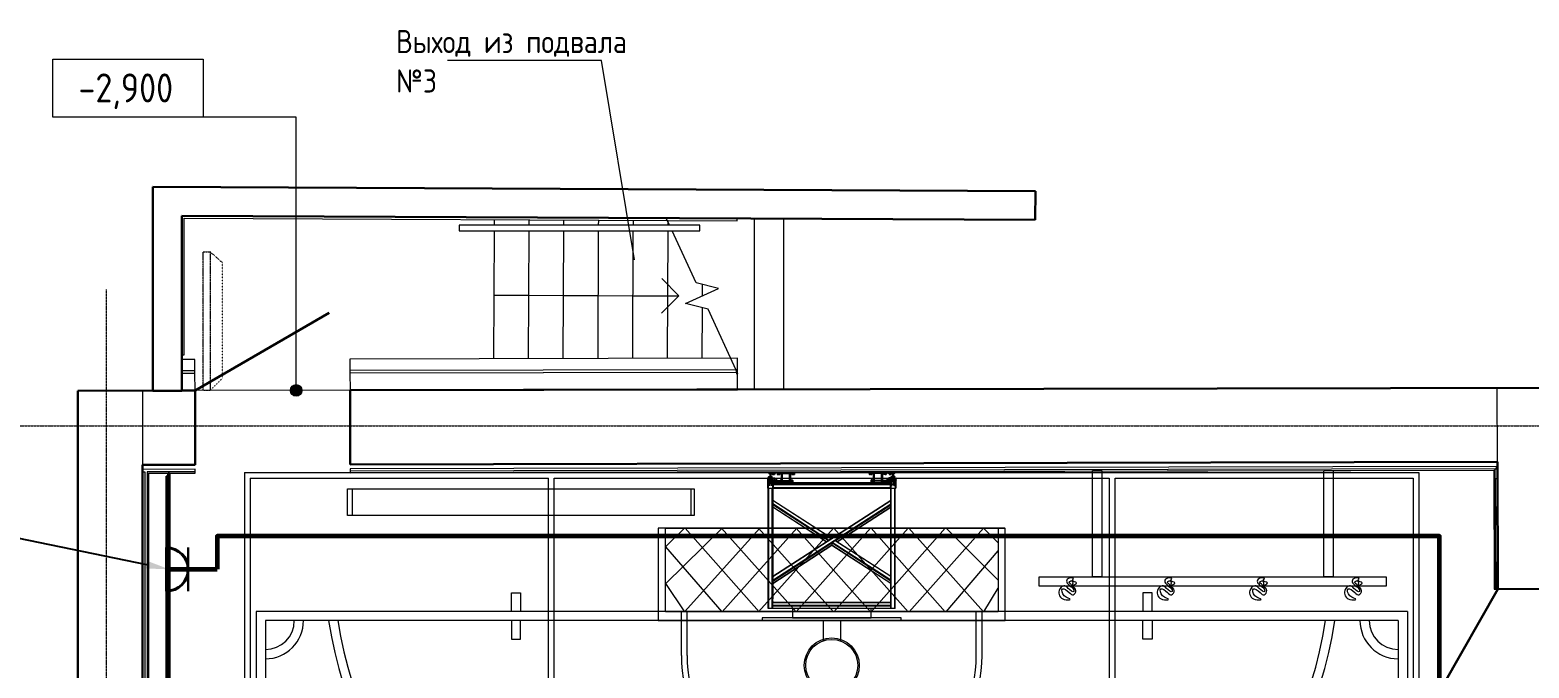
# Model space of a CAD drawing. Header units: millimetres. Extents: x -32 to 417638015, y -35 to 175284279.
# Drawn here: x 416156949 to 416169910, y 175272653 to 175278166 of the extents above; entities that cross this region are included whole.
import ezdxf
from ezdxf import colors
from ezdxf.entities.mleader import LeaderData, LeaderLine
from ezdxf.enums import TextEntityAlignment as Align
from ezdxf.math import Vec2, Vec3

# ---------------------------------------------------------------- set-up
doc = ezdxf.new("R2010")
doc.units = ezdxf.units.MM
for name, pattern in [('ADSK_Линия сетки', [25, 20, -2.5, 0, -2.5]), ('ADSK_Пунктирная_п1', [0.53, 0, -0.53]), ('ADSK_Штрихпунктирная 2 точки_ш15 п1_5 п1_5 п1_5', [19.5, 15, -1.5, 0, -1.5, 0, -1.5])]:
    doc.linetypes.add(name, pattern=pattern)
for name, color, linetype, lineweight in [('_ЭМ_гофра', 5, 'Continuous', 60), ('_ЭМ_Розетки быт', 5, 'Continuous', 30), ('_ЭМ_ТХобщее_слой', 7, 'Continuous', 30), ('Аннотация', 7, 'Continuous', 18), ('Двери', 7, 'Continuous', 9), ('Лестницы', 7, 'Continuous', 9), ('Оси', 253, 'Continuous', 9), ('Отметки', 7, 'Continuous', 9), ('Перекрытие', 7, 'Continuous', 18), ('Стены внутренние', 7, 'Continuous', 18), ('Стены несущие', 7, 'Continuous', 30), ('Стены отделка', 7, 'Continuous', 30), ('Стены перегородки', 7, 'Continuous', 30), ('Стены штриховка', 7, 'Continuous', 9), ('Стрелки вверх', 7, 'Continuous', 18), ('ТХ', 5, 'Continuous', 0), ('ШТРИХОВКА', 252, 'Continuous', 15)]:
    doc.layers.add(name, color=color, linetype=linetype, lineweight=lineweight)
doc.layers.add('_ЭМ_Надписи', color=7, linetype='Continuous')
doc.layers.add('Линии', color=7, linetype='Continuous', lineweight=9, true_color=0x00a600)
doc.styles.add('GOST Common', font='GOST_Common.ttf', dxfattribs={"width": 0.9, "height": 350})
doc.styles.add('GOST Common_1', font='GOST_Common.ttf', dxfattribs={"width": 0.9, "height": 250})
doc.styles.add('GOST Common_5', font='GOST_Common.ttf', dxfattribs={"width": 0.9, "height": 200})
doc.styles.add('ЭОМ', font='isocpeur.ttf', dxfattribs={"width": 0.85, "height": 250})

# ---------------------------------------------------------------- blocks, each defined once
blk = doc.blocks.new('План подвала')
at = {"layer": 'Отметки'}
h = blk.add_hatch(color=8, dxfattribs=at)
edge = h.paths.add_edge_path()
edge.add_arc((20247.569, 43646.418), 50, 0, 360)
at = {"layer": 'Стены внутренние'}
for points in [[(19138.365, 25807.037), (19138.365, 42906.059), (19126.365, 42906.059), (19126.365, 25807.037)], [(19151.292, 25807.037), (19151.292, 42931.915), (19139.292, 42931.915), (19139.292, 25807.037)]]:
    blk.add_hatch(color=8, dxfattribs=at).paths.add_polyline_path(points)
at = {"layer": 'Аннотация', "color": 8, "lineweight": 20}
for p, q in [((18144.063, 46008.865), (18144.063, 46508.865)), ((18144.063, 46508.865), (19444.063, 46508.865)), ((19444.063, 46508.865), (19444.063, 46008.865)), ((19444.063, 46008.865), (18144.063, 46008.865))]:
    blk.add_line(p, q, dxfattribs=at)
at = {"layer": 'Аннотация', "color": 8, "lineweight": 9}
for p, q in [((22486.352, 46496.198), (21557.335, 46496.198)), ((22886.74, 46496.198), (22486.352, 46496.198)), ((23172.523, 44773.766), (22886.74, 46496.198))]:
    blk.add_line(p, q, dxfattribs=at)
at = {"layer": 'Двери', "color": 8, "lineweight": 30}
for p, q in [((19372.905, 43644.548), (20531.943, 44317.028)), ((30639.178, 41929.127), (30166.894, 41104.841))]:
    blk.add_line(p, q, dxfattribs=at)
at = {"layer": 'Лестницы', "color": 8}
for p, q in [((21960.262, 45121.661), (21960.041, 45074.794)), ((21960.262, 45121.661), (21960.041, 45074.794)), ((22260.259, 45120.244), (22260.044, 45074.794)), ((22260.259, 45120.244), (22260.044, 45074.794)), ((22560.256, 45118.826), (22560.048, 45074.794)), ((22560.256, 45118.826), (22560.048, 45074.794)), ((22860.252, 45117.408), (22860.051, 45074.794)), ((22860.252, 45117.408), (22860.051, 45074.794)), ((23160.249, 45115.991), (23160.054, 45074.794)), ((23160.249, 45115.991), (23160.054, 45074.794)), ((23474.735, 45074.794), (23447.174, 45134.635)), ((21959.805, 45024.794), (21954.584, 43920.069)), ((21959.805, 45024.794), (21954.584, 43920.069)), ((22259.808, 45024.794), (22254.59, 43920.71)), ((22259.808, 45024.794), (22254.59, 43920.71)), ((22559.811, 45024.794), (22554.597, 43921.352)), ((22559.811, 45024.794), (22554.597, 43921.352)), ((22859.815, 45024.794), (22854.603, 43921.993)), ((22859.815, 45024.794), (22854.603, 43921.993)), ((23159.818, 45024.794), (23154.61, 43922.635)), ((23159.818, 45024.794), (23154.61, 43922.635)), ((23459.821, 45024.794), (23454.616, 43923.276)), ((23459.821, 45024.794), (23454.616, 43923.276)), ((23460.207, 45106.337), (23460.058, 45074.794)), ((23460.207, 45106.337), (23460.058, 45074.794)), ((23704.872, 44575.111), (23497.763, 45024.794)), ((23615.242, 44396.21), (23899.084, 44526.939)), ((23899.084, 44526.939), (23704.872, 44575.111)), ((23757.638, 44562.023), (23757.163, 44461.575)), ((23757.638, 44562.023), (23757.163, 44461.575)), ((23809.455, 44348.038), (23615.242, 44396.21)), ((23756.688, 44361.126), (23754.622, 43923.918)), ((23756.688, 44361.126), (23754.622, 43923.918)), ((24067.153, 43788.514), (23809.455, 44348.038)), ((24054.12, 43816.812), (24053.986, 43788.577)), ((24054.12, 43816.812), (24053.986, 43788.577)), ((24053.986, 43788.577), (24067.153, 43788.514))]:
    blk.add_line(p, q, dxfattribs=at)
at = {"layer": 'Линии', "color": 8, "lineweight": 18}
for p, q in [((23736.641, 45074.794), (21655.692, 45074.794)), ((21655.692, 45074.794), (21655.692, 45024.794)), ((21655.692, 45024.794), (23736.641, 45024.794)), ((23736.641, 45024.794), (23736.641, 45074.794))]:
    blk.add_line(p, q, dxfattribs=at)
at = {"layer": 'Линии', "color": 8, "linetype": 'ADSK_Штрихпунктирная 2 точки_ш15 п1_5 п1_5 п1_5'}
for p, q in [((19442.904, 43644.826), (19442.904, 44844.826)), ((19442.904, 44844.826), (19502.904, 44844.826)), ((19502.904, 44844.826), (19502.904, 43644.826)), ((19502.904, 43644.826), (19442.904, 43644.826))]:
    blk.add_line(p, q, dxfattribs=at)
at = {"layer": 'Линии', "color": 8, "linetype": 'ADSK_Пунктирная_п1', "ltscale": 0.5}
for p, q in [((19608.97, 44751.02), (19502.904, 44844.826)), ((19608.97, 43750.892), (19608.97, 44751.02)), ((19502.904, 43644.826), (19608.97, 43750.892))]:
    blk.add_line(p, q, dxfattribs=at)
at = {"layer": 'Оси', "color": 8, "linetype": 'ADSK_Линия сетки'}
for p, q in [((18606.461, -4056.756), (18606.461, 44517.739)), ((-9557.833, 43339.741), (56671.895, 43339.741))]:
    blk.add_line(p, q, dxfattribs=at)
at = {"layer": 'Отметки', "color": 8, "lineweight": 20}
for p, q in [((20247.569, 46008.865), (18794.063, 46008.865)), ((20247.569, 43646.418), (20247.569, 46008.865))]:
    blk.add_line(p, q, dxfattribs=at)
at = {"layer": 'Отметки', "color": 8}
blk.add_circle((20247.569, 43646.418), 50, dxfattribs=at)
at = {"layer": 'Перекрытие', "color": 8}
blk.add_line((20712.902, 43647.413), (19372.905, 43644.548), dxfattribs=at)
at = {"layer": 'Стены внутренние', "color": 8}
for p, q in [((24211.641, 43655.162), (24211.641, 45131.022)), ((24461.641, 45129.841), (24461.641, 43655.429)), ((24211.641, 43655.162), (24336.641, 43655.162))]:
    blk.add_line(p, q, dxfattribs=at)
at = {"layer": 'Стены несущие', "color": 8}
for p, q in [((19008.418, 45405.614), (19008.418, 43644.035)), ((26638.986, 45369.554), (19008.418, 45405.614)), ((26637.805, 45119.557), (26638.986, 45369.554)), ((19258.418, 43814.303), (19258.418, 45154.43)), ((19258.418, 45154.43), (26637.805, 45119.557)), ((19258.375, 43814.303), (19258.418, 43794.303)), ((19258.418, 43794.303), (19258.418, 43644.035)), ((19372.905, 43644.548), (18359.292, 43642.38)), ((18359.292, 43642.38), (18359.292, 26217.266)), ((19008.418, 43644.035), (19258.418, 43644.035)), ((19258.418, 43644.303), (19372.905, 43644.548)), ((19374.273, 43004.549), (19372.905, 43644.548)), ((31353.438, 43670.166), (20712.902, 43647.413)), ((20712.902, 43647.413), (24063.485, 43654.578)), ((20712.902, 43647.413), (20714.27, 43007.414)), ((18919.292, 43003.576), (19374.273, 43004.549)), ((18919.292, 43003.576), (18919.292, 23629.741)), ((19126.365, 42906.059), (19126.365, 24338.059)), ((19126.365, 42906.059), (19138.365, 42906.059)), ((19138.365, 42906.059), (19138.365, 24321.059)), ((19139.292, 42931.915), (19139.292, 24321.059)), ((19139.292, 42931.915), (19151.292, 42931.915)), ((19151.292, 42931.915), (19151.292, 24321.059)), ((20714.27, 43007.414), (30635.551, 43028.63)), ((30635.551, 43028.63), (30639.178, 41929.127)), ((30639.178, 41929.127), (31359.174, 41931.503))]:
    blk.add_line(p, q, dxfattribs=at)
at = {"layer": 'Стены отделка', "color": 8, "lineweight": 9}
for p, q in [((19278.418, 45154.43), (19258.418, 45154.43)), ((24060.334, 45131.737), (19278.418, 45154.335)), ((19278.418, 45134.335), (24060.239, 45111.738)), ((19278.418, 43953.546), (19278.418, 45134.335)), ((24060.239, 45111.738), (24060.334, 45131.737)), ((19258.418, 43953.546), (19278.418, 43953.546)), ((19372.541, 43814.547), (19258.375, 43814.303)), ((19372.584, 43794.547), (19372.541, 43814.547)), ((24053.909, 43824.558), (20712.538, 43817.413)), ((20712.538, 43817.413), (20712.581, 43797.413)), ((24053.952, 43804.558), (24053.909, 43824.558)), ((19372.905, 43644.548), (19372.584, 43794.547)), ((20712.581, 43797.413), (20712.902, 43647.413)), ((24063.164, 43804.577), (24053.952, 43804.558)), ((24063.485, 43654.578), (24063.164, 43804.577)), ((19374.359, 42964.549), (18919.292, 42963.576)), ((18919.292, 42943.576), (18939.292, 42943.619)), ((18939.292, 42943.619), (18939.292, 23629.741)), ((18959.292, 42943.661), (18959.292, 23629.741)), ((18971.292, 42931.687), (19374.427, 42932.549)), ((18971.292, 42931.687), (18971.292, 23629.741)), ((19374.401, 42944.549), (19374.359, 42964.549)), ((19374.427, 42932.549), (19374.401, 42944.549)), ((30625.76, 42988.608), (20714.356, 42967.414)), ((20714.356, 42967.414), (20714.398, 42947.414)), ((20714.398, 42947.414), (20714.424, 42935.414)), ((20714.424, 42935.414), (30603.788, 42956.561)), ((30603.788, 42956.561), (30607.178, 41929.022)), ((30615.749, 42968.587), (30625.803, 42968.608)), ((30616.031, 42882.944), (30615.749, 42968.587)), ((30625.803, 42968.608), (30625.76, 42988.608)), ((30636.031, 42883.01), (30616.031, 42882.944)), ((30639.178, 41929.127), (30636.031, 42883.01)), ((30607.178, 41929.022), (30639.178, 41929.127))]:
    blk.add_line(p, q, dxfattribs=at)
at = {"layer": 'Стены перегородки', "color": 8, "lineweight": 18}
for p, q in [((19372.327, 43914.547), (19258.161, 43914.303)), ((19258.161, 43914.303), (19258.418, 43794.303)), ((19372.584, 43794.547), (19372.327, 43914.547)), ((24062.915, 43924.577), (20712.324, 43917.412)), ((20712.324, 43917.412), (20712.581, 43797.413)), ((24063.171, 43804.577), (24062.915, 43924.577)), ((19258.418, 43794.303), (19372.584, 43794.547)), ((20712.581, 43797.413), (24063.171, 43804.577))]:
    blk.add_line(p, q, dxfattribs=at)
at = {"layer": 'Стены штриховка', "color": 8}
for p, q in [((19258.418, 43794.303), (19372.584, 43794.547)), ((20712.581, 43797.413), (24053.952, 43804.558)), ((18919.292, 43643.578), (18919.292, 43003.576)), ((30635.551, 43028.63), (30633.44, 43668.627)), ((19374.401, 42944.549), (18959.292, 42943.661)), ((18969.292, 42933.683), (19374.423, 42934.549)), ((18969.292, 23629.741), (18969.292, 42933.683)), ((30615.749, 42968.587), (20714.398, 42947.414)), ((20714.42, 42937.414), (30605.782, 42958.566)), ((30605.782, 42958.566), (30609.178, 41929.028)), ((30616.031, 42882.944), (30619.178, 41929.061))]:
    blk.add_line(p, q, dxfattribs=at)
at = {"layer": 'Стрелки вверх', "color": 8}
for p, q in [((23557.165, 44462.52), (23407.876, 44613.227)), ((21957.183, 44470.081), (22257.18, 44468.663)), ((22257.18, 44468.663), (22557.177, 44467.245)), ((22557.177, 44467.245), (22857.173, 44465.828)), ((22857.173, 44465.828), (23157.17, 44464.41)), ((23157.17, 44464.41), (23457.167, 44462.992)), ((23557.165, 44462.52), (23406.458, 44313.23)), ((23457.167, 44462.992), (23557.165, 44462.52))]:
    blk.add_line(p, q, dxfattribs=at)
at = {"layer": 'Аннотация', "color": 8, "lineweight": 9, "insert": (21111.471, 46761.132), "char_height": 200, "width": 2000.7, "attachment_point": 1, "line_spacing_factor": 1.022766, "style": 'GOST Common_5'}
blk.add_mtext('\\pxt1.8,3.6,5.4,7.2,9,10.8,12.6,14.4,16.2,18,19.8,21.6,23.4,25.2,27,28.8,30.6,32.4,34.2,36,37.8,39.6,41.4,43.2,45,46.8,48.6,50.4,52.2,54,55.8,57.6;{Выход из подвала №3}', dxfattribs=at)
at = {"layer": 'Отметки', "color": 8, "lineweight": 20, "insert": (18365.387, 46385.572), "char_height": 250, "width": 1028.82257, "attachment_point": 1, "line_spacing_factor": 1.022761, "style": 'GOST Common_1'}
blk.add_mtext('-2,900', dxfattribs=at)
blk = doc.blocks.new('*U741')
at = {"color": 0, "lineweight": 40}
for p, q in [((0, 250), (0, -250)), ((250, 0), (500, 0))]:
    blk.add_line(p, q, dxfattribs=at)
at = {"color": 0}
for p, q in [((250, 250), (250, -250)), ((0, 0), (250, 0))]:
    blk.add_line(p, q, dxfattribs=at)
at = {"color": 0, "lineweight": 40}
blk.add_arc((0, 0), 250, 270, 90, dxfattribs=at)
at = {"color": 7, "linetype": 'ByBlock', "style": 'GOST Common', "width": 0.9}
blk.add_attdef('ГРУППА', text='', height=350, dxfattribs=at).set_placement((-541, 786), align=Align.RIGHT)
at = {"color": 7, "style": 'GOST Common', "width": 0.9}
for tag, p in [('ВЫСОТА', (-1722, 324)), ('КОЛВО', (478, -986))]:
    blk.add_attdef(tag, p, '', height=350, dxfattribs=at)
blk = doc.blocks.new('_ЭМ_ТХ2_подвал')
at = {"color": 8, "lineweight": 5}
for p, q in [((25745, 42647), (25745, 31554)), ((25745, 42647), (35900, 42647)), ((35900, 42647), (35900, 34327)), ((25795, 42597), (25795, 36620)), ((25795, 42597), (28372, 42597)), ((28372, 36797), (28372, 42597)), ((28422, 42597), (33222, 42597)), ((28422, 36847), (28422, 42597)), ((33222, 42597), (33222, 36847)), ((33272, 42597), (35850, 42597)), ((33272, 36797), (33272, 42597)), ((35850, 42597), (35850, 36620)), ((28052, 41447), (28052, 41607)), ((28052, 41607), (28132, 41607)), ((28132, 41607), (28132, 41447)), ((33592, 41607), (33512, 41607)), ((33512, 41607), (33512, 41447)), ((33592, 41447), (33592, 41607)), ((25845, 41447), (25845, 21610)), ((35800, 41447), (25845, 41447)), ((25925, 41367), (25925, 31569)), ((35720, 41367), (25925, 41367)), ((28052, 41367), (28052, 41207)), ((28132, 41207), (28132, 41367)), ((29572, 41447), (29522, 41447)), ((29522, 41067), (29522, 41447)), ((29572, 41067), (29572, 41447)), ((32122, 41447), (32072, 41447)), ((32072, 41067), (32072, 41447)), ((32122, 41067), (32122, 41447)), ((33512, 41207), (33512, 41367)), ((33592, 41367), (33592, 41207)), ((35720, 41367), (35720, 31569)), ((35800, 41447), (35800, 21610)), ((28052, 41207), (28132, 41207)), ((33592, 41207), (33512, 41207))]:
    blk.add_line(p, q, dxfattribs=at)
for centre, radius, start, end in [((25925, 41367), 250, 270, 0), ((25925, 41367), 330, 270, 0), ((30042, 41904), 3610, 188.5461, 258.4158), ((30041, 41902), 3530, 188.7157, 258.1608), ((31602, 41904), 3610, 281.5842, 351.4539), ((31603, 41902), 3530, 281.8392, 351.2843), ((35720, 41367), 330, 180, 270), ((35720, 41367), 250, 180, 270), ((30822, 41067), 1300, 180, 0), ((30822, 41067), 1250, 180, 0)]:
    blk.add_arc(centre, radius, start, end, dxfattribs=at)
at = {"layer": 'ТХ', "color": 8, "linetype": 'Continuous', "lineweight": 15}
for p, q in [((30277, 42637), (30277, 42647)), ((31367, 42647), (30277, 42647)), ((30337, 42637), (30337, 42647)), ((30350, 42637), (30350, 42647)), ((30500, 42637), (30500, 42647)), ((31145, 42637), (31145, 42647)), ((31295, 42637), (31295, 42647)), ((31307, 42637), (31307, 42647)), ((31367, 42637), (31367, 42647)), ((30276, 42599), (30267, 42599)), ((30276, 42599), (30267, 42599)), ((30276, 42587), (30267, 42587)), ((30276, 42575), (30267, 42575)), ((30267, 42569), (30267, 42512)), ((30276, 42572), (30273, 42572)), ((30273, 42572), (30273, 42512)), ((30276, 42613), (30286, 42613)), ((30276, 42613), (30276, 42611)), ((30276, 42611), (30286, 42611)), ((30276, 42592), (30276, 42611)), ((30276, 42592), (30286, 42592)), ((30276, 42592), (30276, 42590)), ((30276, 42590), (30286, 42590)), ((30276, 42548), (30276, 42590)), ((30286, 42548), (30276, 42548)), ((30276, 42548), (30276, 42541)), ((30276, 42541), (30286, 42541)), ((30276, 42534), (30276, 42541)), ((30286, 42534), (30276, 42534)), ((30277, 42637), (30337, 42637)), ((30286, 42611), (30286, 42613)), ((30286, 42592), (30286, 42611)), ((30286, 42595), (30287, 42595)), ((30286, 42590), (30286, 42592)), ((30286, 42548), (30286, 42590)), ((30287, 42579), (30286, 42579)), ((30286, 42577), (30287, 42577)), ((30286, 42573), (30287, 42573)), ((30298, 42572), (30286, 42572)), ((30286, 42541), (30286, 42548)), ((30286, 42534), (30286, 42541)), ((30287, 42637), (30287, 42572)), ((30297, 42637), (30297, 42572)), ((30297, 42595), (30298, 42595)), ((30298, 42579), (30297, 42579)), ((30297, 42577), (30298, 42577)), ((30297, 42573), (30298, 42573)), ((30298, 42613), (30308, 42613)), ((30298, 42613), (30298, 42611)), ((30298, 42611), (30308, 42611)), ((30298, 42592), (30298, 42611)), ((30298, 42592), (30308, 42592)), ((30298, 42592), (30298, 42590)), ((30298, 42590), (30308, 42590)), ((30298, 42548), (30298, 42590)), ((30308, 42548), (30298, 42548)), ((30298, 42548), (30298, 42541)), ((30298, 42541), (30308, 42541)), ((30298, 42534), (30298, 42541)), ((30308, 42534), (30298, 42534)), ((30308, 42637), (30308, 42631)), ((30308, 42637), (30308, 42631)), ((30308, 42630), (30312, 42630)), ((30308, 42611), (30308, 42613)), ((30308, 42592), (30308, 42611)), ((30308, 42602), (30311, 42602)), ((30308, 42590), (30308, 42592)), ((30308, 42548), (30308, 42590)), ((30311, 42572), (30308, 42572)), ((30308, 42541), (30308, 42548)), ((30308, 42534), (30308, 42541)), ((30311, 42593), (30311, 42602)), ((30311, 42572), (30311, 42593)), ((30316, 42575), (30311, 42575)), ((30311, 42573), (30377, 42573)), ((30311, 42572), (30311, 42512)), ((30322, 42630), (30312, 42630)), ((30316, 42599), (30317, 42601)), ((30316, 42600), (30316, 42599)), ((30316, 42575), (30316, 42599)), ((30317, 42573), (30316, 42576)), ((30317, 42637), (30317, 42631)), ((30317, 42601), (30329, 42601)), ((30317, 42594), (30329, 42594)), ((30317, 42580), (30329, 42580)), ((30317, 42573), (30329, 42573)), ((30317, 42569), (30317, 42512)), ((30317, 42561), (30385, 42561)), ((30317, 42557), (30385, 42557)), ((30317, 42547), (31327, 42547)), ((30317, 42543), (31327, 42543)), ((30317, 42542), (31327, 42542)), ((30317, 42517), (31327, 42517)), ((30327, 42630), (30322, 42630)), ((30327, 42637), (30327, 42631)), ((30329, 42601), (30331, 42599)), ((30331, 42576), (30329, 42573)), ((30331, 42599), (30331, 42576)), ((30331, 42595), (30346, 42595)), ((30346, 42579), (30331, 42579)), ((30331, 42577), (30377, 42577)), ((30346, 42595), (30346, 42579)), ((30350, 42637), (30500, 42637)), ((30351, 42637), (30351, 42631)), ((30352, 42630), (30351, 42631)), ((30354, 42630), (30352, 42630)), ((30362, 42630), (30354, 42630)), ((30356, 42637), (30356, 42631)), ((30362, 42630), (30370, 42630)), ((30367, 42637), (30367, 42631)), ((30371, 42630), (30370, 42630)), ((30373, 42631), (30371, 42630)), ((30373, 42637), (30373, 42631)), ((30377, 42582), (30377, 42577)), ((30377, 42567), (30377, 42577)), ((30377, 42563), (30377, 42567)), ((30385, 42582), (30378, 42582)), ((30385, 42572), (30378, 42572)), ((30385, 42563), (30378, 42563)), ((30385, 42637), (30385, 42557)), ((30385, 42557), (30395, 42557)), ((30395, 42637), (30395, 42557)), ((30395, 42578), (30455, 42578)), ((30455, 42566), (30395, 42566)), ((30395, 42561), (30455, 42561)), ((30395, 42557), (30455, 42557)), ((30455, 42637), (30455, 42557)), ((30455, 42557), (30465, 42557)), ((30465, 42637), (30465, 42557)), ((30465, 42584), (30467, 42584)), ((30467, 42560), (30465, 42560)), ((30465, 42557), (31327, 42557)), ((30467, 42577), (30467, 42584)), ((30467, 42560), (30467, 42577)), ((30471, 42563), (30467, 42563)), ((30467, 42561), (31327, 42561)), ((30471, 42581), (30472, 42583)), ((30471, 42582), (30471, 42581)), ((30471, 42563), (30471, 42581)), ((30472, 42561), (30471, 42563)), ((30472, 42583), (30480, 42583)), ((30472, 42578), (30480, 42578)), ((30472, 42567), (30480, 42567)), ((30472, 42561), (30480, 42561)), ((30477, 42637), (30477, 42631)), ((30478, 42630), (30477, 42631)), ((30480, 42630), (30478, 42630)), ((30488, 42630), (30480, 42630)), ((30480, 42583), (30482, 42581)), ((30482, 42563), (30480, 42561)), ((30482, 42637), (30482, 42631)), ((30482, 42581), (30482, 42563)), ((30482, 42578), (30485, 42578)), ((30485, 42566), (30482, 42566)), ((30485, 42578), (30485, 42566)), ((30488, 42630), (30496, 42630)), ((30493, 42637), (30493, 42631)), ((30497, 42630), (30496, 42630)), ((30499, 42631), (30497, 42630)), ((30499, 42637), (30499, 42631)), ((31295, 42637), (31145, 42637)), ((31146, 42637), (31146, 42631)), ((31146, 42631), (31147, 42630)), ((31147, 42630), (31148, 42630)), ((31157, 42630), (31148, 42630)), ((31151, 42637), (31151, 42631)), ((31157, 42630), (31165, 42630)), ((31163, 42578), (31160, 42578)), ((31160, 42578), (31160, 42566)), ((31160, 42566), (31163, 42566)), ((31162, 42637), (31162, 42631)), ((31164, 42583), (31163, 42581)), ((31163, 42581), (31163, 42563)), ((31163, 42563), (31164, 42561)), ((31173, 42583), (31164, 42583)), ((31173, 42578), (31164, 42578)), ((31173, 42567), (31164, 42567)), ((31173, 42561), (31164, 42561)), ((31165, 42630), (31166, 42630)), ((31166, 42630), (31168, 42631)), ((31168, 42637), (31168, 42631)), ((31174, 42581), (31173, 42583)), ((31173, 42561), (31174, 42563)), ((31174, 42582), (31174, 42581)), ((31174, 42563), (31174, 42581)), ((31174, 42563), (31177, 42563)), ((31180, 42584), (31177, 42584)), ((31177, 42577), (31177, 42584)), ((31177, 42560), (31177, 42577)), ((31177, 42560), (31180, 42560)), ((31180, 42637), (31180, 42557)), ((31190, 42557), (31180, 42557)), ((31190, 42637), (31190, 42557)), ((31250, 42578), (31190, 42578)), ((31190, 42566), (31250, 42566)), ((31250, 42561), (31190, 42561)), ((31250, 42557), (31190, 42557)), ((31250, 42637), (31250, 42557)), ((31260, 42557), (31250, 42557)), ((31260, 42637), (31260, 42557)), ((31260, 42582), (31266, 42582)), ((31260, 42572), (31266, 42572)), ((31260, 42563), (31266, 42563)), ((31327, 42561), (31260, 42561)), ((31327, 42557), (31260, 42557)), ((31267, 42582), (31267, 42577)), ((31314, 42577), (31267, 42577)), ((31267, 42567), (31267, 42577)), ((31333, 42573), (31267, 42573)), ((31267, 42563), (31267, 42567)), ((31272, 42637), (31272, 42631)), ((31272, 42631), (31273, 42630)), ((31273, 42630), (31274, 42630)), ((31283, 42630), (31274, 42630)), ((31277, 42637), (31277, 42631)), ((31283, 42630), (31291, 42630)), ((31288, 42637), (31288, 42631)), ((31291, 42630), (31292, 42630)), ((31292, 42630), (31294, 42631)), ((31294, 42637), (31294, 42631)), ((31314, 42595), (31298, 42595)), ((31298, 42595), (31298, 42579)), ((31298, 42579), (31314, 42579)), ((31367, 42637), (31307, 42637)), ((31315, 42601), (31314, 42599)), ((31314, 42599), (31314, 42576)), ((31314, 42576), (31315, 42573)), ((31327, 42601), (31315, 42601)), ((31327, 42594), (31315, 42594)), ((31327, 42580), (31315, 42580)), ((31327, 42573), (31315, 42573)), ((31318, 42637), (31318, 42631)), ((31318, 42630), (31322, 42630)), ((31322, 42630), (31332, 42630)), ((31327, 42637), (31327, 42631)), ((31329, 42599), (31327, 42601)), ((31327, 42573), (31329, 42576)), ((31327, 42569), (31327, 42512)), ((31329, 42600), (31329, 42599)), ((31329, 42575), (31329, 42599)), ((31329, 42575), (31333, 42575)), ((31337, 42630), (31332, 42630)), ((31336, 42602), (31333, 42602)), ((31333, 42593), (31333, 42602)), ((31333, 42572), (31333, 42593)), ((31333, 42572), (31336, 42572)), ((31333, 42572), (31333, 42512)), ((31346, 42613), (31336, 42613)), ((31336, 42611), (31336, 42613)), ((31346, 42611), (31336, 42611)), ((31336, 42592), (31336, 42611)), ((31346, 42592), (31336, 42592)), ((31336, 42590), (31336, 42592)), ((31346, 42590), (31336, 42590)), ((31336, 42548), (31336, 42590)), ((31336, 42548), (31346, 42548)), ((31336, 42541), (31336, 42548)), ((31346, 42541), (31336, 42541)), ((31336, 42534), (31336, 42541)), ((31336, 42534), (31346, 42534)), ((31337, 42637), (31337, 42631)), ((31337, 42637), (31337, 42631)), ((31346, 42613), (31346, 42611)), ((31346, 42592), (31346, 42611)), ((31347, 42595), (31346, 42595)), ((31346, 42592), (31346, 42590)), ((31346, 42548), (31346, 42590)), ((31346, 42579), (31347, 42579)), ((31347, 42577), (31346, 42577)), ((31347, 42573), (31346, 42573)), ((31346, 42572), (31358, 42572)), ((31346, 42548), (31346, 42541)), ((31346, 42534), (31346, 42541)), ((31347, 42637), (31347, 42572)), ((31357, 42637), (31357, 42572)), ((31358, 42595), (31357, 42595)), ((31357, 42579), (31358, 42579)), ((31358, 42577), (31357, 42577)), ((31358, 42573), (31357, 42573)), ((31368, 42613), (31358, 42613)), ((31358, 42611), (31358, 42613)), ((31368, 42611), (31358, 42611)), ((31358, 42592), (31358, 42611)), ((31368, 42592), (31358, 42592)), ((31358, 42590), (31358, 42592)), ((31368, 42590), (31358, 42590)), ((31358, 42548), (31358, 42590)), ((31358, 42548), (31368, 42548)), ((31358, 42541), (31358, 42548)), ((31368, 42541), (31358, 42541)), ((31358, 42534), (31358, 42541)), ((31358, 42534), (31368, 42534)), ((31368, 42613), (31368, 42611)), ((31368, 42592), (31368, 42611)), ((31368, 42599), (31377, 42599)), ((31368, 42599), (31377, 42599)), ((31368, 42592), (31368, 42590)), ((31368, 42548), (31368, 42590)), ((31368, 42587), (31377, 42587)), ((31368, 42575), (31377, 42575)), ((31368, 42572), (31371, 42572)), ((31368, 42548), (31368, 42541)), ((31368, 42534), (31368, 42541)), ((31371, 42572), (31371, 42512)), ((31377, 42569), (31377, 42512)), ((30267, 42512), (31377, 42512)), ((30272, 41472), (30272, 42512)), ((30277, 41472), (30277, 42512)), ((30307, 41472), (30307, 42512)), ((30312, 42512), (30312, 41554)), ((30312, 41676), (30312, 42512)), ((30312, 42408), (30822, 42079)), ((30312, 41750), (31332, 42408)), ((30818, 42079), (30312, 42405)), ((30312, 41747), (31332, 42405)), ((31332, 41676), (31332, 42512)), ((31337, 41472), (31337, 42512)), ((31367, 41472), (31367, 42512)), ((31372, 41472), (31372, 42512)), ((30795, 42063), (30312, 42375)), ((30312, 41717), (31332, 42375)), ((30790, 42058), (30312, 42367)), ((30776, 42049), (30312, 42348)), ((30775, 42048), (30312, 42347)), ((30854, 42058), (31332, 42367)), ((30869, 42049), (31332, 42348)), ((31332, 42347), (30870, 42048)), ((30312, 41708), (30822, 42038)), ((30312, 41689), (30822, 42019)), ((30822, 42018), (30312, 41688)), ((30795, 42063), (30818, 42079)), ((30795, 42062), (30818, 42077)), ((30802, 42066), (30802, 42066)), ((30804, 42067), (30804, 42067)), ((30819, 42077), (30819, 42077)), ((31332, 41708), (30822, 42038)), ((30822, 42038), (30822, 42019)), ((31332, 41689), (30822, 42019)), ((31332, 41688), (30823, 42017)), ((30826, 42043), (30849, 42058)), ((31332, 41717), (30826, 42043)), ((31332, 41747), (30849, 42058)), ((30853, 42059), (31332, 41750)), ((30312, 41676), (30312, 41673)), ((30312, 41643), (30312, 41673)), ((30312, 41556), (30312, 41643)), ((30312, 41643), (30312, 41635)), ((31332, 41673), (31332, 41676)), ((31332, 41643), (31332, 41673)), ((31332, 41556), (31332, 41643)), ((31332, 41635), (31332, 41643)), ((30312, 41531), (30312, 41554)), ((30312, 41531), (30312, 41524)), ((30312, 41524), (31332, 41524)), ((30312, 41472), (30312, 41524)), ((30312, 41524), (30312, 41523)), ((31332, 41523), (30312, 41523)), ((30312, 41499), (30312, 41523)), ((31332, 41499), (30312, 41499)), ((30312, 41499), (30312, 41492)), ((30312, 41472), (30312, 41492)), ((31332, 41492), (30312, 41492)), ((31332, 41554), (31332, 41556)), ((31332, 41531), (31332, 41554)), ((31332, 41524), (31332, 41531)), ((31332, 41472), (31332, 41524)), ((31332, 41523), (31332, 41524)), ((31332, 41499), (31332, 41523)), ((31332, 41492), (31332, 41499)), ((31332, 41472), (31332, 41492)), ((31372, 41472), (30272, 41472)), ((31332, 41473), (30312, 41473))]:
    blk.add_line(p, q, dxfattribs=at)
at = {"layer": 'ТХ', "color": 8, "lineweight": 20}
for p, q in [((30222, 41392), (30222, 41367)), ((31422, 41392), (30222, 41392)), ((30222, 41367), (31422, 41367)), ((30482, 41472), (30482, 41392)), ((31162, 41472), (30482, 41472)), ((30482, 41392), (31162, 41392)), ((30747, 41367), (30897, 41367)), ((30747, 41367), (30747, 41192)), ((30897, 41367), (30897, 41192)), ((31162, 41392), (31162, 41472)), ((31422, 41367), (31422, 41392))]:
    blk.add_line(p, q, dxfattribs=at)
at = {"layer": 'ТХ', "color": 8}
for points in [[(33157, 42664), (33157, 41744), (33077, 41744), (33077, 42664)], [(33157, 42664), (33157, 41744), (33077, 41744), (33077, 42664)], [(35157, 42664), (35157, 41744), (35077, 41744), (35077, 42664)], [(35617, 41744), (35617, 41664), (32617, 41664), (32617, 41744)]]:
    blk.add_lwpolyline(points, close=True, dxfattribs=at)
at = {"layer": 'ТХ', "color": 8, "linetype": 'Continuous', "lineweight": 15, "flags": 128}
for points in [[(30273, 42572), (30272, 42572), (30271, 42572), (30270, 42572), (30269, 42571), (30268, 42571), (30268, 42570), (30267, 42569), (30267, 42569)], [(30317, 42569), (30317, 42569), (30317, 42570), (30316, 42571), (30315, 42571), (30315, 42572), (30314, 42572), (30312, 42572), (30311, 42572)], [(31327, 42569), (31327, 42569), (31328, 42570), (31328, 42571), (31329, 42571), (31330, 42572), (31331, 42572), (31332, 42572), (31333, 42572)], [(31371, 42572), (31372, 42572), (31374, 42572), (31375, 42572), (31375, 42571), (31376, 42571), (31377, 42570), (31377, 42569), (31377, 42569)]]:
    blk.add_lwpolyline(points, dxfattribs=at)
at = {"layer": 'ТХ', "color": 8, "linetype": 'Continuous', "lineweight": 5, "ltscale": 100}
for points in [[(26634, 42275), (26634, 42505)], [(26634, 42505), (29634, 42505)], [(26679, 42275), (26679, 42505)], [(26679, 42505), (29603, 42505)], [(29603, 42505), (29603, 42275)], [(29634, 42505), (29634, 42275)], [(29634, 42275), (26634, 42275)], [(29603, 42275), (26679, 42275)]]:
    blk.add_lwpolyline(points, dxfattribs=at)
at = {"layer": 'ТХ', "color": 8}
for points in [[(32318, 42166), (29322, 42166)], [(29322, 42166), (29322, 41367)], [(29322, 42166), (29322, 41367)], [(29386, 41444), (29386, 42166)], [(29386, 42166), (32262, 42166)], [(29386, 41444), (29386, 42166)], [(29386, 42166), (32262, 42166)], [(29386, 41685), (29875, 42166)], [(29386, 41685), (29875, 42166)], [(29386, 42006), (29549, 42166)], [(29386, 42006), (29549, 42166)], [(29548, 41444), (30200, 42166)], [(29548, 41444), (30200, 42166)], [(29554, 42166), (30196, 41444)], [(29554, 42166), (30196, 41444)], [(29869, 42166), (30516, 41444)], [(29875, 41444), (30521, 42166)], [(29875, 41444), (30521, 42166)], [(30164, 42166), (32323, 42166)], [(30164, 42166), (32323, 42166)], [(30190, 41444), (30837, 42166)], [(30190, 42166), (30837, 41444)], [(30190, 41444), (30837, 42166)], [(30190, 42166), (30837, 41444)], [(30516, 41444), (31158, 42166)], [(30516, 42166), (31158, 41444)], [(30516, 41444), (31158, 42166)], [(30516, 42166), (31158, 41444)], [(30841, 41444), (31483, 42166)], [(30841, 42166), (31483, 41444)], [(30841, 41444), (31483, 42166)], [(30841, 42166), (31483, 41444)], [(31162, 41444), (31804, 42166)], [(31162, 42166), (31804, 41444)], [(31162, 41444), (31804, 42166)], [(31162, 42166), (31804, 41444)], [(31488, 42166), (32134, 41444)], [(31488, 42166), (32134, 41444)], [(31492, 41444), (32134, 42166)], [(31492, 41444), (32134, 42166)], [(31813, 42166), (32262, 41717)], [(31813, 42166), (32262, 41717)], [(32134, 42166), (32262, 42038)], [(32134, 42166), (32262, 42038)], [(32262, 42166), (32262, 41444)], [(32262, 42166), (32262, 41444)], [(32323, 41367), (32323, 42166)], [(32323, 41367), (32323, 42166)], [(29386, 42006), (29871, 41444)], [(31813, 41444), (32262, 41970)], [(31813, 41444), (32262, 41970)], [(29386, 41687), (29549, 41444)], [(32138, 41444), (32262, 41648)], [(32138, 41444), (32262, 41648)], [(29322, 41367), (32323, 41367)], [(29322, 41367), (32323, 41367)], [(32262, 41444), (29386, 41444)], [(32262, 41444), (29386, 41444)]]:
    blk.add_lwpolyline(points, dxfattribs=at)
at = {"layer": 'ТХ', "color": 8, "lineweight": 20}
for radius in [238, 225]:
    blk.add_circle((30822, 40980), radius, dxfattribs=at)
at = {"layer": 'ТХ', "color": 8, "linetype": 'Continuous', "lineweight": 15, "extrusion": (0, 0, -1)}
for centre, major_axis, ratio, start_param, end_param in [((30307, 42587), (-34.8, 0), 0.36397, 1.703684, 1.835861), ((30316, 42587), (-34.8, 0), 0.36397, 1.437909, 1.567775), ((30464, 42572), (-26.4, 0), 0.36397, 1.707011, 1.842622), ((30471, 42572), (-26.4, 0), 0.36397, 1.434582, 1.5677), ((30795, 42060), (-3.45, -3.7), 0.485061, 0.77518, 2.05069), ((30795, 42060), (-1.38, -1.48), 0.485061, 1.294614, 2.05069), ((30818, 42075), (-3.45, -3.7), 0.485061, 2.05069, 3.326201), ((30818, 42075), (-1.38, -1.48), 0.485061, 2.05069, 2.806767), ((30826, 42040), (-3.45, -3.7), 0.485061, 0.479894, 2.05069), ((30826, 42021), (-3.45, -3.7), 0.485061, 6.196696, 6.763079), ((30849, 42055), (-3.45, -3.7), 0.485061, 2.05069, 3.055103)]:
    blk.add_ellipse(centre, major_axis=major_axis, ratio=ratio, start_param=start_param, end_param=end_param, dxfattribs=at)
at = {"layer": 'ТХ', "color": 8, "linetype": 'Continuous', "lineweight": 15}
for centre, major_axis, start_param, end_param in [((31181, 42572), (26.4, 0), 1.707011, 1.842622), ((31174, 42572), (26.4, 0), 1.434582, 1.5677), ((31338, 42587), (34.8, 0), 1.703684, 1.835861), ((31329, 42587), (34.8, 0), 1.437909, 1.567775)]:
    blk.add_ellipse(centre, major_axis=major_axis, ratio=0.36397, start_param=start_param, end_param=end_param, dxfattribs=at)
for points, knots in [([(30267, 42599), (30267, 42598), (30266, 42596), (30266, 42594), (30266, 42593)], [0, 0, 0, 0, 0.495458, 1, 1, 1, 1]), ([(30266, 42599), (30266, 42599), (30266, 42599), (30267, 42599), (30267, 42599)], [0, 0, 0, 0, 0.232367, 1, 1, 1, 1]), ([(30267, 42599), (30267, 42599), (30267, 42599), (30266, 42599), (30266, 42599), (30266, 42599)], [0, 0, 0, 0, 0.211364, 0.60308, 1, 1, 1, 1]), ([(30266, 42593), (30266, 42593), (30266, 42592), (30266, 42590), (30267, 42588), (30267, 42587)], [0, 0, 0, 0, 0.070099, 0.530789, 1, 1, 1, 1]), ([(30267, 42587), (30267, 42586), (30266, 42584), (30266, 42582), (30266, 42581)], [0, 0, 0, 0, 0.495458, 1, 1, 1, 1]), ([(30266, 42581), (30266, 42581), (30266, 42580), (30266, 42578), (30267, 42576), (30267, 42575)], [0, 0, 0, 0, 0.070099, 0.530789, 1, 1, 1, 1]), ([(30267, 42575), (30267, 42575), (30266, 42575), (30266, 42575), (30266, 42575)], [0, 0, 0, 0, 0.767633, 1, 1, 1, 1]), ([(30308, 42631), (30308, 42630), (30310, 42630), (30312, 42630), (30312, 42630)], [0, 0, 0, 0, 0.495458, 1, 1, 1, 1]), ([(30308, 42630), (30308, 42630), (30308, 42630), (30308, 42630), (30308, 42631)], [0, 0, 0, 0, 0.222888, 1, 1, 1, 1]), ([(30308, 42631), (30308, 42630), (30308, 42630), (30308, 42630), (30308, 42630)], [0, 0, 0, 0, 0.199576, 1, 1, 1, 1]), ([(30312, 42630), (30313, 42630), (30313, 42630), (30315, 42630), (30316, 42630), (30317, 42631)], [0, 0, 0, 0, 0.070092, 0.530785, 1, 1, 1, 1]), ([(30317, 42594), (30317, 42595), (30316, 42596), (30316, 42598), (30316, 42599), (30317, 42600), (30317, 42601)], [0, 0, 0, 0, 0.264607, 0.534953, 0.765346, 1, 1, 1, 1]), ([(30317, 42580), (30317, 42582), (30316, 42585), (30316, 42589), (30317, 42592), (30317, 42594), (30317, 42594)], [0, 0, 0, 0, 0.375278, 0.62599, 0.883474, 1, 1, 1, 1]), ([(30317, 42573), (30317, 42574), (30316, 42575), (30316, 42577), (30316, 42579), (30317, 42580), (30317, 42580)], [0, 0, 0, 0, 0.264607, 0.534953, 0.765346, 1, 1, 1, 1]), ([(30317, 42631), (30318, 42630), (30320, 42630), (30321, 42630), (30322, 42630)], [0, 0, 0, 0, 0.495458, 1, 1, 1, 1]), ([(30322, 42630), (30322, 42630), (30323, 42630), (30325, 42630), (30326, 42630), (30327, 42631)], [0, 0, 0, 0, 0.070092, 0.530785, 1, 1, 1, 1]), ([(30327, 42631), (30327, 42630), (30327, 42630), (30327, 42630), (30327, 42630)], [0, 0, 0, 0, 0.7771125, 1, 1, 1, 1]), ([(30329, 42594), (30329, 42595), (30330, 42596), (30330, 42598), (30330, 42599), (30329, 42600), (30329, 42601)], [0, 0, 0, 0, 0.264607, 0.534953, 0.765346, 1, 1, 1, 1]), ([(30329, 42580), (30330, 42582), (30330, 42585), (30330, 42589), (30330, 42592), (30329, 42594), (30329, 42594)], [0, 0, 0, 0, 0.375278, 0.62599, 0.883474, 1, 1, 1, 1]), ([(30329, 42573), (30329, 42574), (30330, 42575), (30330, 42577), (30330, 42579), (30329, 42580), (30329, 42580)], [0, 0, 0, 0, 0.264607, 0.534953, 0.765346, 1, 1, 1, 1]), ([(30351, 42631), (30351, 42630), (30352, 42630), (30353, 42630), (30354, 42630)], [0, 0, 0, 0, 0.495458, 1, 1, 1, 1]), ([(30354, 42630), (30354, 42630), (30354, 42630), (30355, 42630), (30356, 42630), (30356, 42631)], [0, 0, 0, 0, 0.070092, 0.530785, 1, 1, 1, 1]), ([(30356, 42631), (30357, 42630), (30358, 42630), (30360, 42630), (30362, 42630)], [0, 0, 0, 0, 0.199576, 1, 1, 1, 1]), ([(30362, 42630), (30362, 42630), (30364, 42630), (30366, 42630), (30367, 42631)], [0, 0, 0, 0, 0.222888, 1, 1, 1, 1]), ([(30367, 42631), (30368, 42630), (30369, 42630), (30369, 42630), (30370, 42630)], [0, 0, 0, 0, 0.495458, 1, 1, 1, 1]), ([(30370, 42630), (30370, 42630), (30371, 42630), (30371, 42630), (30372, 42630), (30373, 42631)], [0, 0, 0, 0, 0.070092, 0.530785, 1, 1, 1, 1]), ([(30378, 42582), (30378, 42581), (30377, 42579), (30377, 42578), (30377, 42577)], [0, 0, 0, 0, 0.495458, 1, 1, 1, 1]), ([(30377, 42582), (30377, 42582), (30377, 42582), (30378, 42582), (30378, 42582)], [0, 0, 0, 0, 0.222888, 1, 1, 1, 1]), ([(30377, 42577), (30377, 42577), (30377, 42576), (30377, 42574), (30378, 42573), (30378, 42572)], [0, 0, 0, 0, 0.0700918, 0.5307854, 1, 1, 1, 1]), ([(30378, 42572), (30378, 42571), (30377, 42570), (30377, 42568), (30377, 42567)], [0, 0, 0, 0, 0.495458, 1, 1, 1, 1]), ([(30377, 42567), (30377, 42567), (30377, 42566), (30377, 42565), (30378, 42563), (30378, 42563)], [0, 0, 0, 0, 0.0700918, 0.5307854, 1, 1, 1, 1]), ([(30378, 42563), (30378, 42563), (30377, 42563), (30377, 42563), (30377, 42563)], [0, 0, 0, 0, 0.777112, 1, 1, 1, 1]), ([(30472, 42578), (30472, 42578), (30471, 42579), (30471, 42581), (30471, 42582), (30472, 42583), (30472, 42583)], [0, 0, 0, 0, 0.264606, 0.53495, 0.765344, 1, 1, 1, 1]), ([(30472, 42567), (30472, 42568), (30471, 42570), (30471, 42574), (30471, 42576), (30472, 42577), (30472, 42578)], [0, 0, 0, 0, 0.373977, 0.624518, 0.881825, 1, 1, 1, 1]), ([(30472, 42561), (30472, 42562), (30471, 42563), (30471, 42564), (30471, 42565), (30472, 42566), (30472, 42567)], [0, 0, 0, 0, 0.2646059, 0.5349496, 0.7653441, 1, 1, 1, 1]), ([(30477, 42631), (30477, 42630), (30478, 42630), (30479, 42630), (30480, 42630)], [0, 0, 0, 0, 0.495458, 1, 1, 1, 1]), ([(30480, 42630), (30480, 42630), (30480, 42630), (30481, 42630), (30482, 42630), (30482, 42631)], [0, 0, 0, 0, 0.070092, 0.530785, 1, 1, 1, 1]), ([(30480, 42578), (30481, 42578), (30481, 42579), (30481, 42581), (30481, 42582), (30481, 42583), (30480, 42583)], [0, 0, 0, 0, 0.264606, 0.53495, 0.765344, 1, 1, 1, 1]), ([(30480, 42567), (30481, 42568), (30481, 42570), (30481, 42574), (30481, 42576), (30481, 42577), (30480, 42578)], [0, 0, 0, 0, 0.373977, 0.624518, 0.881825, 1, 1, 1, 1]), ([(30480, 42561), (30481, 42562), (30481, 42563), (30481, 42564), (30481, 42565), (30481, 42566), (30480, 42567)], [0, 0, 0, 0, 0.264606, 0.53495, 0.765344, 1, 1, 1, 1]), ([(30482, 42631), (30483, 42630), (30484, 42630), (30486, 42630), (30488, 42630)], [0, 0, 0, 0, 0.199576, 1, 1, 1, 1]), ([(30488, 42630), (30488, 42630), (30490, 42630), (30492, 42630), (30493, 42631)], [0, 0, 0, 0, 0.222888, 1, 1, 1, 1]), ([(30493, 42631), (30494, 42630), (30495, 42630), (30495, 42630), (30496, 42630)], [0, 0, 0, 0, 0.495458, 1, 1, 1, 1]), ([(30496, 42630), (30496, 42630), (30497, 42630), (30497, 42630), (30498, 42630), (30499, 42631)], [0, 0, 0, 0, 0.070092, 0.530785, 1, 1, 1, 1]), ([(31148, 42630), (31148, 42630), (31148, 42630), (31147, 42630), (31146, 42630), (31146, 42631)], [0, 0, 0, 0, 0.070092, 0.530785, 1, 1, 1, 1]), ([(31151, 42631), (31151, 42630), (31150, 42630), (31149, 42630), (31148, 42630)], [0, 0, 0, 0, 0.495458, 1, 1, 1, 1]), ([(31157, 42630), (31156, 42630), (31154, 42630), (31153, 42630), (31151, 42631)], [0, 0, 0, 0, 0.222888, 1, 1, 1, 1]), ([(31162, 42631), (31162, 42630), (31160, 42630), (31158, 42630), (31157, 42630)], [0, 0, 0, 0, 0.199576, 1, 1, 1, 1]), ([(31165, 42630), (31165, 42630), (31164, 42630), (31163, 42630), (31163, 42630), (31162, 42631)], [0, 0, 0, 0, 0.070092, 0.530785, 1, 1, 1, 1]), ([(31164, 42578), (31164, 42578), (31163, 42579), (31163, 42581), (31163, 42582), (31164, 42583), (31164, 42583)], [0, 0, 0, 0, 0.264606, 0.53495, 0.765344, 1, 1, 1, 1]), ([(31164, 42567), (31164, 42568), (31163, 42570), (31163, 42574), (31164, 42576), (31164, 42577), (31164, 42578)], [0, 0, 0, 0, 0.373977, 0.624518, 0.881825, 1, 1, 1, 1]), ([(31164, 42561), (31164, 42562), (31163, 42563), (31163, 42564), (31163, 42565), (31164, 42566), (31164, 42567)], [0, 0, 0, 0, 0.264606, 0.53495, 0.765344, 1, 1, 1, 1]), ([(31168, 42631), (31167, 42630), (31166, 42630), (31165, 42630), (31165, 42630)], [0, 0, 0, 0, 0.495458, 1, 1, 1, 1]), ([(31173, 42578), (31173, 42578), (31173, 42579), (31174, 42581), (31173, 42582), (31173, 42583), (31173, 42583)], [0, 0, 0, 0, 0.264606, 0.53495, 0.765344, 1, 1, 1, 1]), ([(31173, 42567), (31173, 42568), (31173, 42570), (31173, 42574), (31173, 42576), (31173, 42577), (31173, 42578)], [0, 0, 0, 0, 0.373977, 0.624518, 0.881825, 1, 1, 1, 1]), ([(31173, 42561), (31173, 42562), (31173, 42563), (31174, 42564), (31173, 42565), (31173, 42566), (31173, 42567)], [0, 0, 0, 0, 0.2646059, 0.5349496, 0.7653441, 1, 1, 1, 1]), ([(31266, 42582), (31267, 42581), (31267, 42579), (31267, 42578), (31267, 42577)], [0, 0, 0, 0, 0.495458, 1, 1, 1, 1]), ([(31267, 42582), (31267, 42582), (31267, 42582), (31267, 42582), (31266, 42582)], [0, 0, 0, 0, 0.222888, 1, 1, 1, 1]), ([(31267, 42577), (31267, 42577), (31267, 42576), (31267, 42574), (31267, 42573), (31266, 42572)], [0, 0, 0, 0, 0.0700918, 0.5307854, 1, 1, 1, 1]), ([(31266, 42572), (31267, 42571), (31267, 42570), (31267, 42568), (31267, 42567)], [0, 0, 0, 0, 0.495458, 1, 1, 1, 1]), ([(31267, 42567), (31267, 42567), (31267, 42566), (31267, 42565), (31267, 42563), (31266, 42563)], [0, 0, 0, 0, 0.0700918, 0.5307854, 1, 1, 1, 1]), ([(31266, 42563), (31267, 42563), (31267, 42563), (31267, 42563), (31267, 42563)], [0, 0, 0, 0, 0.777112, 1, 1, 1, 1]), ([(31274, 42630), (31274, 42630), (31274, 42630), (31273, 42630), (31272, 42630), (31272, 42631)], [0, 0, 0, 0, 0.070092, 0.530785, 1, 1, 1, 1]), ([(31277, 42631), (31277, 42630), (31276, 42630), (31275, 42630), (31274, 42630)], [0, 0, 0, 0, 0.495458, 1, 1, 1, 1]), ([(31283, 42630), (31282, 42630), (31280, 42630), (31279, 42630), (31277, 42631)], [0, 0, 0, 0, 0.222888, 1, 1, 1, 1]), ([(31288, 42631), (31288, 42630), (31286, 42630), (31284, 42630), (31283, 42630)], [0, 0, 0, 0, 0.199576, 1, 1, 1, 1]), ([(31291, 42630), (31291, 42630), (31290, 42630), (31289, 42630), (31289, 42630), (31288, 42631)], [0, 0, 0, 0, 0.070092, 0.530785, 1, 1, 1, 1]), ([(31294, 42631), (31293, 42630), (31292, 42630), (31291, 42630), (31291, 42630)], [0, 0, 0, 0, 0.495458, 1, 1, 1, 1]), ([(31315, 42594), (31315, 42595), (31314, 42596), (31314, 42598), (31315, 42599), (31315, 42600), (31315, 42601)], [0, 0, 0, 0, 0.264607, 0.534953, 0.765346, 1, 1, 1, 1]), ([(31315, 42580), (31315, 42582), (31314, 42585), (31314, 42589), (31315, 42592), (31315, 42594), (31315, 42594)], [0, 0, 0, 0, 0.375278, 0.62599, 0.883474, 1, 1, 1, 1]), ([(31315, 42573), (31315, 42574), (31314, 42575), (31314, 42577), (31315, 42579), (31315, 42580), (31315, 42580)], [0, 0, 0, 0, 0.264607, 0.534953, 0.765346, 1, 1, 1, 1]), ([(31322, 42630), (31322, 42630), (31322, 42630), (31320, 42630), (31318, 42630), (31318, 42631)], [0, 0, 0, 0, 0.070092, 0.530785, 1, 1, 1, 1]), ([(31318, 42631), (31318, 42630), (31318, 42630), (31318, 42630), (31318, 42630)], [0, 0, 0, 0, 0.7771125, 1, 1, 1, 1]), ([(31327, 42631), (31326, 42630), (31325, 42630), (31323, 42630), (31322, 42630)], [0, 0, 0, 0, 0.495458, 1, 1, 1, 1]), ([(31332, 42630), (31332, 42630), (31331, 42630), (31329, 42630), (31328, 42630), (31327, 42631)], [0, 0, 0, 0, 0.070092, 0.530785, 1, 1, 1, 1]), ([(31327, 42594), (31328, 42595), (31328, 42596), (31328, 42598), (31328, 42599), (31328, 42600), (31327, 42601)], [0, 0, 0, 0, 0.264607, 0.534953, 0.765346, 1, 1, 1, 1]), ([(31327, 42580), (31328, 42582), (31328, 42585), (31328, 42589), (31328, 42592), (31327, 42594), (31327, 42594)], [0, 0, 0, 0, 0.375278, 0.62599, 0.883474, 1, 1, 1, 1]), ([(31327, 42573), (31328, 42574), (31328, 42575), (31328, 42577), (31328, 42579), (31328, 42580), (31327, 42580)], [0, 0, 0, 0, 0.264607, 0.534953, 0.765346, 1, 1, 1, 1]), ([(31337, 42631), (31336, 42630), (31334, 42630), (31333, 42630), (31332, 42630)], [0, 0, 0, 0, 0.495458, 1, 1, 1, 1]), ([(31337, 42630), (31337, 42630), (31337, 42630), (31337, 42630), (31337, 42631)], [0, 0, 0, 0, 0.222888, 1, 1, 1, 1]), ([(31337, 42631), (31337, 42630), (31337, 42630), (31337, 42630), (31337, 42630)], [0, 0, 0, 0, 0.199576, 1, 1, 1, 1]), ([(31377, 42599), (31377, 42598), (31378, 42596), (31378, 42594), (31378, 42593)], [0, 0, 0, 0, 0.495458, 1, 1, 1, 1]), ([(31378, 42599), (31378, 42599), (31378, 42599), (31378, 42599), (31377, 42599)], [0, 0, 0, 0, 0.232367, 1, 1, 1, 1]), ([(31377, 42599), (31377, 42599), (31378, 42599), (31378, 42599), (31378, 42599), (31378, 42599)], [0, 0, 0, 0, 0.211364, 0.60308, 1, 1, 1, 1]), ([(31378, 42593), (31378, 42593), (31378, 42592), (31378, 42590), (31377, 42588), (31377, 42587)], [0, 0, 0, 0, 0.070099, 0.530789, 1, 1, 1, 1]), ([(31377, 42587), (31377, 42586), (31378, 42584), (31378, 42582), (31378, 42581)], [0, 0, 0, 0, 0.495458, 1, 1, 1, 1]), ([(31378, 42581), (31378, 42581), (31378, 42580), (31378, 42578), (31377, 42576), (31377, 42575)], [0, 0, 0, 0, 0.070099, 0.530789, 1, 1, 1, 1]), ([(31377, 42575), (31378, 42575), (31378, 42575), (31378, 42575), (31378, 42575)], [0, 0, 0, 0, 0.767633, 1, 1, 1, 1])]:
    blk.add_open_spline(points, degree=3, knots=knots, dxfattribs=at)
at = {"layer": 'ТХ', "color": 8}
for points in [[(32898, 41665), (32934, 41628), (32911, 41589), (32876, 41609), (32818, 41642), (32832, 41581), (32885, 41550), (32833, 41550), (32788, 41627), (32830, 41668), (32868, 41646), (32915, 41619), (32915, 41634), (32888, 41661), (32859, 41724), (32914, 41731), (32904, 41714), (32939, 41693), (32906, 41674), (32906, 41697), (32890, 41712), (32875, 41697), (32892, 41679), (32898, 41665)], [(33748, 41665), (33784, 41628), (33761, 41589), (33726, 41609), (33668, 41642), (33682, 41581), (33735, 41550), (33683, 41550), (33638, 41627), (33680, 41668), (33718, 41646), (33765, 41619), (33765, 41634), (33738, 41661), (33709, 41724), (33764, 41731), (33754, 41714), (33789, 41693), (33756, 41674), (33756, 41697), (33740, 41712), (33725, 41697), (33742, 41679), (33748, 41665)], [(34548, 41665), (34584, 41628), (34561, 41589), (34526, 41609), (34468, 41642), (34482, 41581), (34535, 41550), (34483, 41550), (34438, 41627), (34480, 41668), (34518, 41646), (34565, 41619), (34565, 41634), (34538, 41661), (34509, 41724), (34564, 41731), (34554, 41714), (34589, 41693), (34556, 41674), (34556, 41697), (34540, 41712), (34525, 41697), (34542, 41679), (34548, 41665)], [(35367, 41665), (35404, 41628), (35381, 41589), (35346, 41609), (35288, 41642), (35301, 41581), (35355, 41550), (35302, 41550), (35258, 41627), (35300, 41668), (35338, 41646), (35385, 41619), (35385, 41634), (35358, 41661), (35329, 41724), (35384, 41731), (35374, 41714), (35409, 41693), (35376, 41674), (35376, 41697), (35360, 41712), (35345, 41697), (35362, 41679), (35367, 41665)]]:
    blk.add_spline(points, degree=3, dxfattribs=at)

msp = doc.modelspace()

# ---------------------------------------------------------------- linework, layer by layer
at = {"layer": '_ЭМ_гофра', "linetype": 'ByBlock'}
for points in [[(416169135, 175252454), (416169135, 175273792), (416158567, 175273792), (416158567, 175273507)], [(416158136, 175273507), (416158567, 175273507)]]:
    msp.add_lwpolyline(points, dxfattribs=at)

# ---------------------------------------------------------------- block references
at = {"layer": '_ЭМ_Розетки быт', "xscale": 0.75, "yscale": 0.75, "zscale": 0.75}
msp.add_blockref('*U741', (416158129, 175273505), dxfattribs=at)
at = {"layer": '_ЭМ_ТХобщее_слой', "lineweight": 50}
msp.add_blockref('_ЭМ_ТХ2_подвал', (416133059, 175231695), dxfattribs=at)
at = {"layer": 'ШТРИХОВКА'}
msp.add_blockref('План подвала', (416139003, 175231405), dxfattribs=at)

# ---------------------------------------------------------------- leaders
at = {"layer": '_ЭМ_Надписи', "color": 7, "ltscale": 5}
ml = msp.add_multileader_mtext('Standard', dxfattribs=at)
ml.set_content('{\\fGOST Common|b0|i0|c204|p34;\\W0.9;\\C256;1ЩРС-2\\fISOCPEUR|b0|i0|c204|p34;\\W0.85; Гр.2\\PРезерв h=1.8м}', color=1, style='ЭОМ')
ml.set_leader_properties()
ml.build(insert=Vec2(0, 0))
ml.multileader.update_dxf_attribs({"text_left_attachment_type": 6, "text_right_attachment_type": 6, "dogleg_length": 0, "arrow_head_size": 200})
ctx = ml.context
ctx.base_point, ctx.char_height, ctx.arrow_head_size, ctx.landing_gap_size, ctx.plane_origin = Vec3(416153773, 175274072, -64), 250, 200, 0, Vec3(416128386, 175286909, -64)
ctx.left_attachment, ctx.right_attachment = 6, 6
notes = []
notes.append((ctx, [(1, (1, 1, 0), (416155379, 175274072, -64), (-1, 0), 0, [(0, [(416158154, 175273505, -64)], 0, [])])]))
ctx.mtext.insert, ctx.mtext.width, ctx.mtext.defined_height, ctx.mtext.flow_direction = Vec3(416153773, 175274372, -64), 1629.26, 546, 5
for ctx, leaders in notes:
    for number, flags, end, landing, length, lines in leaders:
        leader = LeaderData()
        leader.index, (leader.has_last_leader_line, leader.has_dogleg_vector, leader.attachment_direction) = number, flags
        leader.last_leader_point, leader.dogleg_vector, leader.dogleg_length = Vec3(end), Vec3(landing), length
        for number, points, colour, breaks in lines:
            line = LeaderLine()
            line.index, line.vertices, line.color, line.breaks = number, Vec3.list(points), colors.encode_raw_color(colour), breaks
            leader.lines.append(line)
        ctx.leaders.append(leader)

doc.saveas('drawing.dxf')
